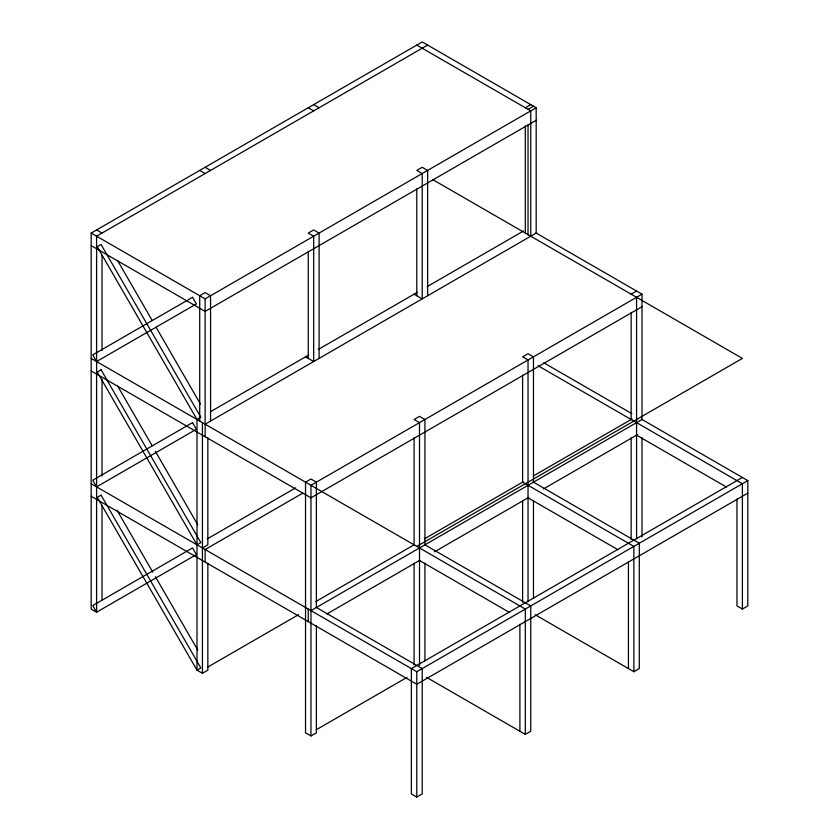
<?xml version="1.0" encoding="UTF-8"?>
<svg xmlns="http://www.w3.org/2000/svg" width="839" height="839" viewBox="0 0 839 839"><rect width="100%" height="100%" fill="white"/><g stroke="black" fill="none" stroke-linecap="round" stroke-linejoin="round"><path stroke-width="1.26" d="M427.638 45.086L96.6 236.21L96.6 612.197L92.762 605.548L192.54 547.94L196.368 554.589L96.6 612.197L91.178 609.062L91.178 233.074L422.216 41.95L536.173 107.749L536.173 233.074L205.136 424.198M525.319 107.749L530.751 104.613M528.035 109.311L533.468 106.175M91.178 233.074L205.136 298.873L536.173 107.749M536.173 120.281L205.136 311.405L91.178 245.607M196.997 419.5L200.836 417.287L101.068 244.474L97.23 246.687L196.997 419.5L196.997 670.162L202.43 673.287L207.852 670.162L207.852 563.105M210.599 411.645L308.794 354.96M318.306 349.464L417.329 292.297M427.135 286.634L523.505 230.998M207.202 538.942L295.632 487.879M631.148 294.174L636.57 291.039M202.43 547.961L207.852 544.826L207.852 437.78M310.965 610.624L642.003 419.5L642.003 294.174L310.965 485.299L310.965 735.95L305.532 732.825L305.532 482.163L310.965 479.027L316.387 482.163L316.387 607.488M302.638 493.238L205.136 549.524L205.136 562.057M642.003 306.707L310.965 497.831L91.178 370.932M315.737 601.605L414.372 544.658M424.576 538.764L523.2 481.817M533.405 475.933L632.04 418.986M207.653 667.141L298.422 614.735M416.784 546.388L742.4 358.4L432.672 179.577M326.832 613.991L419.794 560.326M434.539 551.81L528.633 497.485M543.368 488.98L637.462 434.654M742.4 477.464L411.362 668.589L411.362 793.914L416.784 797.05L422.216 793.914L422.216 668.589L315.936 607.226M316.188 729.804L406.957 677.398M91.178 483.736L416.784 671.724L747.822 480.6L747.822 605.926L742.4 609.062L736.967 605.926L736.967 498.88M310.965 735.95L316.387 732.825L316.387 625.768M747.822 493.133L416.784 684.257L91.178 496.269M426.621 677.398L525.319 734.387L530.751 731.251L530.751 605.926L424.471 544.563M535.156 614.735L633.865 671.724L639.287 668.589L639.287 543.263L533.017 481.901M416.784 45.086L530.751 110.884L530.751 236.21M313.681 104.613L319.103 107.749M535.932 232.938L642.003 294.174M308.249 107.749L313.681 110.884M205.136 167.276L210.568 170.411M543.829 362.826L631.851 413.637M641.552 419.238L747.822 480.6M199.713 170.411L205.136 173.547M414.078 294.174L422.216 298.873L422.216 173.547L416.784 170.411L422.216 167.276L427.638 170.411L427.638 295.737M538.187 365.825L742.4 483.736L742.4 609.062M636.119 434.906L726.574 487.123M96.6 229.938L102.033 233.074M305.532 356.837L313.681 361.536L313.681 236.21L308.249 233.074L313.681 229.938L319.103 233.074L319.103 358.4M527.584 497.569L618.028 549.786M91.178 358.4L525.319 609.062L525.319 734.387M419.049 560.232L509.493 612.449M117.575 260.541L152.142 320.404M156.054 327.179L200.395 403.989M117.575 385.867L152.142 445.729M155.404 451.382L197.784 524.794M116.925 510.07L152.792 572.188M155.404 576.708L197.784 650.12M642.003 437.78L642.003 536.991M636.57 297.31L636.57 538.827M633.865 671.724L633.865 546.399L522.613 482.163L522.613 375.117M631.148 312.454L631.148 419.5M631.148 437.78L631.148 539.603M628.432 561.543L628.432 668.589M533.468 482.163L533.468 356.837L528.035 353.701L522.613 356.837L528.035 359.973L528.035 601.49M533.468 500.443L533.468 598.354M528.035 125.032L528.035 235.077M525.319 126.028L525.319 233.074M522.613 500.443L522.613 602.276M519.897 624.206L519.897 731.251M424.922 544.826L424.922 419.5L419.5 416.364L414.078 419.5L419.5 422.636L419.5 665.453M424.922 563.105L424.922 661.017M416.784 188.691L416.784 295.737M416.784 671.724L416.784 797.05M414.078 437.78L414.078 544.826M414.078 563.105L414.078 664.939M308.249 251.354L308.249 358.4M308.249 609.062L308.249 621.594M210.568 421.063L210.568 295.737L205.136 292.601L199.713 295.737L199.713 421.063M205.136 298.873L205.136 436.731M202.43 422.636L202.43 673.287M102.033 255.266L102.033 350.566M102.033 379.291L102.033 475.902M102.033 505.927L102.033 599.916M192.54 297.289L92.762 354.887L96.6 361.536L196.368 303.928L192.54 297.289M101.068 369.8L97.23 372.023L196.997 544.826L200.836 542.613L101.068 369.8M192.54 422.615L92.762 480.223L96.6 486.861L196.368 429.264L192.54 422.615M101.068 495.136L97.23 497.349L196.997 670.162L200.836 667.938L101.068 495.136"/></g></svg>
